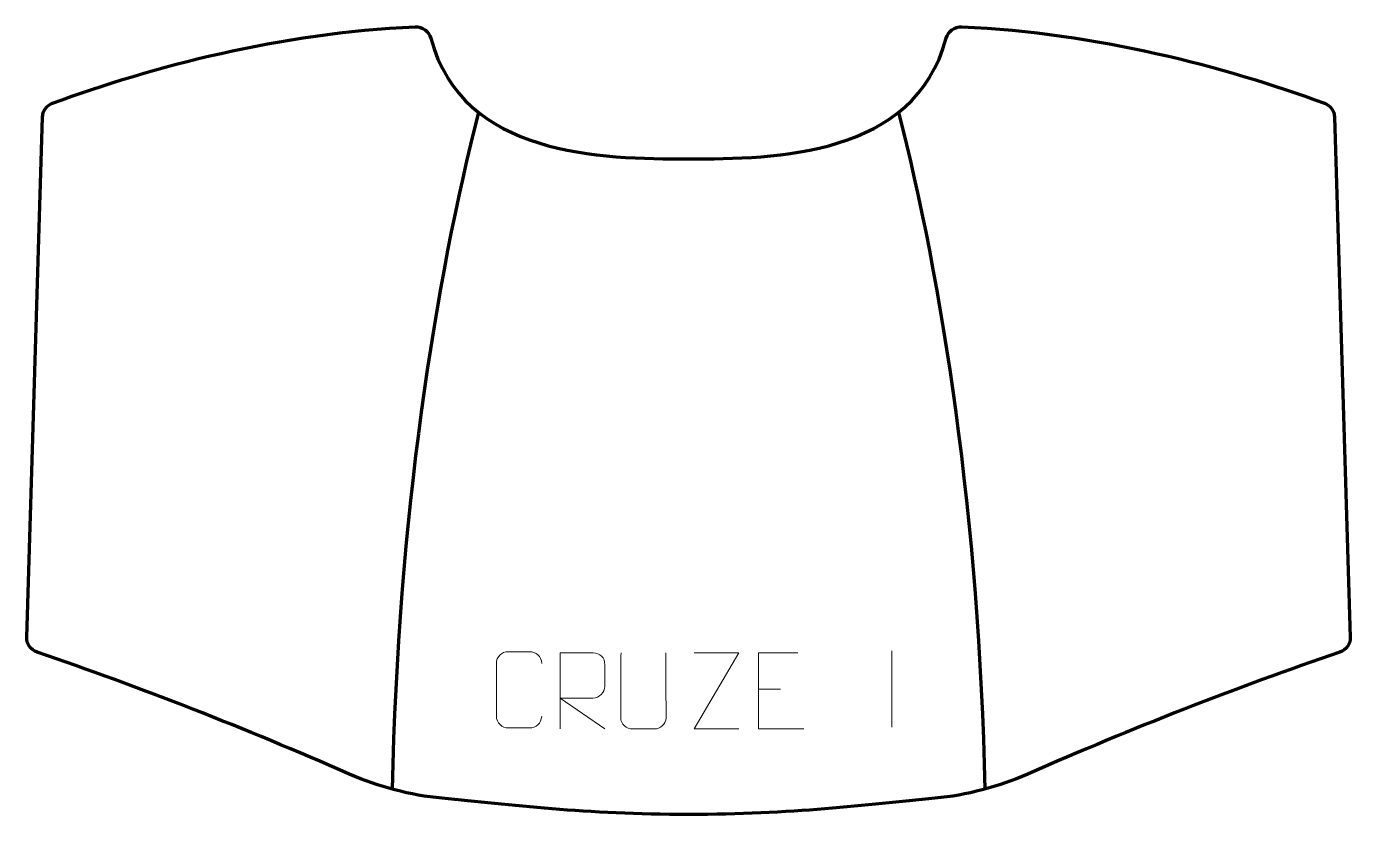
# Model space of a CAD drawing. Header units: millimetres. Extents: x -217 to 217, y -129 to 129.
import ezdxf

# ---------------------------------------------------------------- set-up
doc = ezdxf.new("R2010")
doc.units = ezdxf.units.MM
doc.header["$MEASUREMENT"] = 0
for name, color, linetype in [('layer 1', 7, 'Continuous'), ('layer 2', 7, 'Continuous'), ('layer 3', 7, 'Continuous')]:
    doc.layers.add(name, color=color, linetype=linetype)

msp = doc.modelspace()

# ---------------------------------------------------------------- linework, layer by layer
at = {"layer": 'layer 1', "color": 250, "lineweight": 9}
for points, knots in [([(-48.0523, -96.821), (-48.1921, -99.1444), (-49.8693, -100.624), (-52.017, -100.6348), (-52.017, -100.6348), (-54.3489, -100.6344), (-56.6808, -100.6344), (-59.0123, -100.6348), (-59.0123, -100.6348), (-60.9373, -100.7402), (-62.9094, -98.8557), (-62.8982, -96.8384), (-62.8982, -96.8384), (-62.8978, -91.0683), (-62.8978, -85.2986), (-62.8982, -79.5293), (-62.8982, -79.5293), (-62.894, -77.3912), (-61.1473, -75.672), (-58.9949, -75.6855), (-58.9949, -75.6855), (-56.6692, -75.6855), (-54.3431, -75.6855), (-52.017, -75.6855), (-52.017, -75.6855), (-50.0704, -75.65), (-48.079, -77.1415), (-48.0523, -79.5791)], [0, 0, 0, 0, 0.125, 0.125, 0.125, 0.125, 0.25, 0.25, 0.25, 0.25, 0.375, 0.375, 0.375, 0.375, 0.5, 0.5, 0.5, 0.5, 0.625, 0.625, 0.625, 0.625, 0.75, 0.75, 0.75, 0.75, 1, 1, 1, 1]), ([(-42.0366, -100.9802), (-42.0366, -100.9802), (-42.0366, -76.0267), (-42.0366, -76.0267), (-42.0366, -76.0267), (-38.4418, -76.0267), (-34.8463, -76.0267), (-31.2511, -76.0267), (-31.2511, -76.0267), (-28.9258, -76.0644), (-27.3685, -77.5544), (-27.3726, -79.9208), (-27.3726, -79.9208), (-27.373, -81.9563), (-27.373, -85.0157), (-27.3726, -87.0517), (-27.3726, -87.0517), (-27.3791, -88.9272), (-29.1914, -90.869), (-31.2009, -90.8881), (-31.2009, -90.8881), (-31.2009, -90.8881), (-42.0366, -90.8881), (-42.0366, -90.8881), (-42.0366, -90.8881), (-42.0366, -90.8881), (-27.3819, -100.9802), (-27.3819, -100.9802)], [0, 0, 0, 0, 0.125, 0.125, 0.125, 0.125, 0.25, 0.25, 0.25, 0.25, 0.375, 0.375, 0.375, 0.375, 0.5, 0.5, 0.5, 0.5, 0.625, 0.625, 0.625, 0.625, 0.75, 0.75, 0.75, 0.75, 1, 1, 1, 1]), ([(-7.4392, -76.0265), (-7.4396, -81.566), (-7.3438, -91.7678), (-7.3434, -97.3082), (-7.3434, -97.3082), (-7.4832, -99.5477), (-9.1604, -100.9739), (-11.3081, -100.9844), (-11.3081, -100.9844), (-13.64, -100.984), (-15.9719, -100.984), (-18.3034, -100.9844), (-18.3034, -100.9844), (-20.2284, -101.0859), (-22.2005, -99.2694), (-22.1893, -97.3249), (-22.1893, -97.3249), (-22.189, -91.763), (-22.0936, -81.5876), (-22.094, -76.0265)], [0, 0, 0, 0, 0.16666667, 0.16666667, 0.16666667, 0.16666667, 0.33333333, 0.33333333, 0.33333333, 0.33333333, 0.5, 0.5, 0.5, 0.5, 0.66666667, 0.66666667, 0.66666667, 0.66666667, 1, 1, 1, 1]), ([(16.4474, -100.9839), (16.4474, -100.9839), (1.8284, -100.9839), (1.8284, -100.9839), (1.8284, -100.9839), (1.8284, -100.9839), (16.4717, -76.0265), (16.4717, -76.0265), (16.4717, -76.0265), (16.4717, -76.0265), (1.8284, -76.0265), (1.8284, -76.0265)], [0, 0, 0, 0, 0.25, 0.25, 0.25, 0.25, 0.5, 0.5, 0.5, 0.5, 1, 1, 1, 1]), ([(35.8102, -76.0229), (35.8102, -76.0229), (22.9363, -76.0229), (22.9363, -76.0229), (22.9363, -76.0229), (22.9363, -76.0229), (22.9363, -100.9765), (22.9363, -100.9765), (22.9363, -100.9765), (22.9363, -100.9765), (37.8021, -100.9765), (37.8021, -100.9765)], [0, 0, 0, 0, 0.25, 0.25, 0.25, 0.25, 0.5, 0.5, 0.5, 0.5, 1, 1, 1, 1])]:
    msp.add_open_spline(points, degree=3, knots=knots, dxfattribs=at)
for points in [[(66.5204, -75.4155), (66.5204, -75.4155), (66.5204, -100.3896), (66.5204, -100.3896)], [(22.9363, -87.9026), (22.9363, -87.9026), (30.1044, -87.9026), (30.1044, -87.9026)]]:
    msp.add_open_spline(points, degree=3, dxfattribs=at)
at = {"layer": 'layer 2', "color": 12, "lineweight": 200}
msp.add_open_spline([(-0.0001, 85.7209), (-28.5637, 85.7209), (-73.9549, 86.4755), (-84.3682, 125.2592), (-84.3682, 125.2592), (-84.9817, 127.5434), (-87.081, 129.1009), (-89.4245, 128.9951), (-89.4245, 128.9951), (-134.0982, 126.9733), (-174.704, 116.1638), (-208.1762, 103.9768), (-208.1762, 103.9768), (-210.1056, 103.2741), (-211.4119, 101.4541), (-211.4747, 99.3857), (-211.4747, 99.3857), (-211.4747, 99.3857), (-216.6327, -70.8959), (-216.6327, -70.8959), (-216.6327, -70.8959), (-216.7001, -73.1194), (-215.3151, -75.1197), (-213.2248, -75.8291), (-213.2248, -75.8291), (-179.3825, -87.3134), (-145.3098, -100.7476), (-111.0523, -115.7487), (-111.0523, -115.7487), (-101.3872, -119.981), (-91.1302, -122.6695), (-80.6418, -123.6802), (-80.6418, -123.6802), (-58.518, -125.8124), (-33.6673, -129.0001), (-0.0001, -129.0001), (-0.0001, -129.0001), (33.6676, -129.0001), (58.518, -125.8124), (80.6418, -123.6802), (80.6418, -123.6802), (91.1302, -122.6695), (101.3872, -119.981), (111.0523, -115.7487), (111.0523, -115.7487), (145.3098, -100.7476), (179.3825, -87.3134), (213.2248, -75.8291), (213.2248, -75.8291), (215.315, -75.1197), (216.7004, -73.1194), (216.6327, -70.8959), (216.6327, -70.8959), (216.6327, -70.8959), (211.4747, 99.3857), (211.4747, 99.3857), (211.4747, 99.3857), (211.4119, 101.4541), (210.1056, 103.2741), (208.1759, 103.9768), (208.1759, 103.9768), (174.704, 116.1638), (134.0985, 126.9733), (89.4245, 128.9951), (89.4245, 128.9951), (87.081, 129.1009), (84.982, 127.5434), (84.3682, 125.2592), (84.3682, 125.2592), (73.9552, 86.4755), (28.5637, 85.7209), (-0.0001, 85.7209)], degree=3, knots=[0, 0, 0, 0, 0.05263158, 0.05263158, 0.05263158, 0.05263158, 0.10526316, 0.10526316, 0.10526316, 0.10526316, 0.15789474, 0.15789474, 0.15789474, 0.15789474, 0.21052632, 0.21052632, 0.21052632, 0.21052632, 0.26315789, 0.26315789, 0.26315789, 0.26315789, 0.31578947, 0.31578947, 0.31578947, 0.31578947, 0.36842105, 0.36842105, 0.36842105, 0.36842105, 0.42105263, 0.42105263, 0.42105263, 0.42105263, 0.47368421, 0.47368421, 0.47368421, 0.47368421, 0.52631579, 0.52631579, 0.52631579, 0.52631579, 0.57894737, 0.57894737, 0.57894737, 0.57894737, 0.63157895, 0.63157895, 0.63157895, 0.63157895, 0.68421053, 0.68421053, 0.68421053, 0.68421053, 0.73684211, 0.73684211, 0.73684211, 0.73684211, 0.78947368, 0.78947368, 0.78947368, 0.78947368, 0.84210526, 0.84210526, 0.84210526, 0.84210526, 0.89473684, 0.89473684, 0.89473684, 0.89473684, 1, 1, 1, 1], dxfattribs=at)
at = {"layer": 'layer 3', "color": 142, "lineweight": 200}
for points in [[(-68.7234, 100.9608), (-82.812, 46.452), (-95.2248, -32.4404), (-96.9894, -120.6958)], [(68.7234, 100.9608), (82.8123, 46.452), (95.2248, -32.4404), (96.9893, -120.6958)]]:
    msp.add_open_spline(points, degree=3, dxfattribs=at)

doc.saveas('drawing.dxf')
